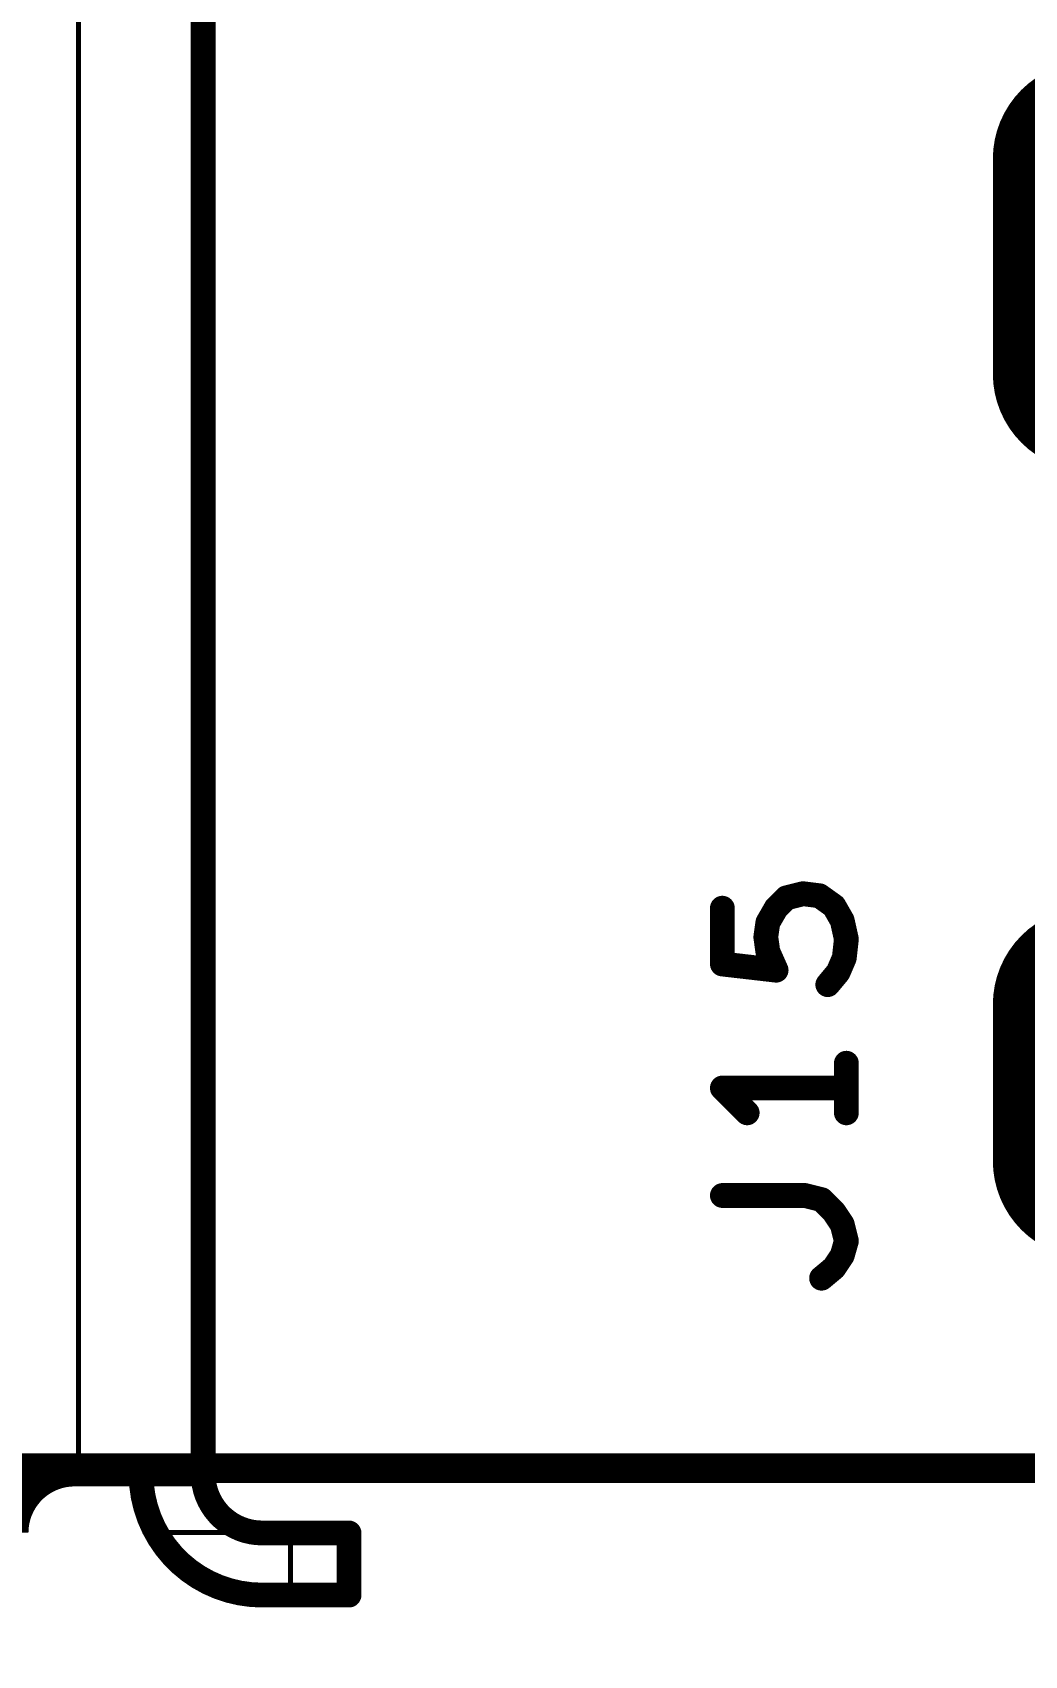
# Model space of a CAD drawing. Extents: x -13 to 102, y 0 to 99.
# Drawn here: x 16.67 to 21.75, y 9.54 to 17.85 of the extents above; entities that cross this region are included whole.
import ezdxf

# ---------------------------------------------------------------- set-up
doc = ezdxf.new("R2010")
doc.units = 0
doc.layers.get('0').update_dxf_attribs({"linetype": 'CONTINUOUS'})
doc.layers.get('DEFPOINTS').update_dxf_attribs({"linetype": 'CONTINUOUS'})
doc.layers.add('SILK_TOP_ART', color=251, linetype='CONTINUOUS')
doc.layers.add('SOLDER_TOP_ART', color=18, linetype='CONTINUOUS')
doc.layers.get('0').off()
doc.dimstyles.get("Standard").update_dxf_attribs({"dimtxt": 3, "dimasz": 3, "dimexe": 0.18, "dimexo": 0, "dimgap": 1.5, "dimtad": 0, "dimtih": 1, "dimtoh": 1, "dimzin": 0, "dimcen": 0.09, "dimazin": 3, "dimtfac": 1, "dimtofl": 0, "dimtmove": 0, "dimatfit": 3})

# ---------------------------------------------------------------- blocks, each defined once
blk = doc.blocks.new('ROUND_159')
at = {"const_width": 0.0635}
blk.add_lwpolyline([(-0.03175, 0, 1), (0.03175, 0, 1)], format="xyb", close=True, dxfattribs=at)
blk = doc.blocks.new('ROUND_16')
at = {"const_width": 0.0127}
blk.add_lwpolyline([(-0.00635, 0, 1), (0.00635, 0, 1)], format="xyb", close=True, dxfattribs=at)
blk = doc.blocks.new('OBLONG_334')
at = {"const_width": 1}
blk.add_lwpolyline([(0, 0.55), (0, -0.55)], dxfattribs=at)
at = {"const_width": 0.5}
for points in [[(-0.25, 0.55, 1), (0.25, 0.55, 1)], [(-0.25, -0.55, 1), (0.25, -0.55, 1)]]:
    blk.add_lwpolyline(points, format="xyb", close=True, dxfattribs=at)
blk = doc.blocks.new('OBLONG_335')
at = {"const_width": 1}
blk.add_lwpolyline([(0, 0.4), (0, -0.4)], dxfattribs=at)
at = {"const_width": 0.5}
for points in [[(-0.25, 0.4, 1), (0.25, 0.4, 1)], [(-0.25, -0.4, 1), (0.25, -0.4, 1)]]:
    blk.add_lwpolyline(points, format="xyb", close=True, dxfattribs=at)
blk = doc.blocks.new('*U174')
at = {"layer": 'SOLDER_TOP_ART', "color": 0, "linetype": 'CONTINUOUS'}
blk.add_text('88.00', height=3, dxfattribs=at).set_placement((39.7715, 0.6048))
blk = doc.blocks.new('*D168')
at = {"layer": 'DEFPOINTS', "color": 0, "linetype": 'CONTINUOUS'}
for p in [(1, 82.5381), (89, 61.9619), (89, 2.0792)]:
    blk.add_point(p, dxfattribs=at)
at = {"layer": 'SOLDER_TOP_ART', "color": 0, "linetype": 'CONTINUOUS'}
for p, q in [((1, 82.5381), (1, 1.8992)), ((89, 61.9619), (89, 1.8992)), ((4, 2.0792), (38.4413, 2.0792)), ((86, 2.0792), (51.5587, 2.0792))]:
    blk.add_line(p, q, dxfattribs=at)
for points in [[(4, 2.5792), (4, 1.5792), (1, 2.0792)], [(86, 2.5792), (86, 1.5792), (89, 2.0792)]]:
    blk.add_solid(points, dxfattribs=at)
at = {"layer": 'SOLDER_TOP_ART', "linetype": 'CONTINUOUS'}
blk.add_blockref('*U174', (0, 0), dxfattribs=at)

msp = doc.modelspace()

# ---------------------------------------------------------------- linework, layer by layer
at = {"layer": 'SILK_TOP_ART'}
for points, const_width in [([(16.9088, 23.8499), (16.9088, 10.4699)], 0.0254), ([(17.5468, 23.8499), (17.5468, 10.4699)], 0.127), ([(20.5338, 13.4197), (20.4809, 13.3667)], 0.127), ([(20.6185, 13.4408), (20.5338, 13.4197)], 0.127), ([(20.7031, 13.4303), (20.6185, 13.4408)], 0.127), ([(20.7772, 13.3773), (20.7031, 13.4303)], 0.127), ([(20.2057, 13.081), (20.2057, 13.3667)], 0.127), ([(20.4809, 13.3667), (20.4385, 13.2927)], 0.127), ([(20.8195, 13.3033), (20.7772, 13.3773)], 0.127), ([(20.4385, 13.2927), (20.428, 13.2186)], 0.127), ([(20.8407, 13.208), (20.8195, 13.3033)], 0.127), ([(20.428, 13.2186), (20.4385, 13.1445)], 0.127), ([(20.8301, 13.1127), (20.8407, 13.208)], 0.127), ([(20.4809, 13.0493), (20.2057, 13.081)], 0.127), ([(20.4385, 13.1445), (20.4809, 13.0493)], 0.127), ([(20.7984, 13.0387), (20.8301, 13.1127)], 0.127), ([(20.7455, 12.9752), (20.7984, 13.0387)], 0.127), ([(20.8407, 12.319), (20.8407, 12.573)], 0.127), ([(20.8407, 12.446), (20.2057, 12.446)], 0.127), ([(20.2057, 12.446), (20.3327, 12.319)], 0.127), ([(20.629, 11.8957), (20.2057, 11.8957)], 0.127), ([(20.7137, 11.8745), (20.629, 11.8957)], 0.127), ([(20.7772, 11.811), (20.7137, 11.8745)], 0.127), ([(20.8195, 11.7475), (20.7772, 11.811)], 0.127), ([(20.8407, 11.6628), (20.8195, 11.7475)], 0.127), ([(20.8195, 11.5887), (20.8407, 11.6628)], 0.127), ([(20.7772, 11.5253), (20.8195, 11.5887)], 0.127), ([(20.7137, 11.4723), (20.7772, 11.5253)], 0.127), ([(3, 10.5), (87, 10.5)], 0.1524), ([(4.4168, 10.4699), (17.5468, 10.4699)], 0.127), ([(17.8488, 10.1679), (18.2938, 10.1679)], 0.127), ([(18.2938, 10.1679), (18.2938, 9.8499)], 0.127), ([(17.8141, 10.1699), (17.3062, 10.1699)], 0.0254), ([(17.9938, 10.1679), (17.9938, 9.8499)], 0.0254), ([(17.8488, 9.8499), (18.2938, 9.8499)], 0.127)]:
    msp.add_lwpolyline(points, dxfattribs=dict(at, const_width=const_width))
at = {"layer": 'SILK_TOP_ART', "const_width": 0.127}
for points in [[(16.8888, 10.4699, 0.4142136), (16.5888, 10.1699)], [(17.2288, 10.4699, 0.4142136), (17.8488, 9.8499)], [(17.5468, 10.4699, 0.4142136), (17.8488, 10.1679)]]:
    msp.add_lwpolyline(points, format="xyb", dxfattribs=at)
at = {"layer": 'SOLDER_TOP_ART', "const_width": 0.1524}
msp.add_lwpolyline([(3, 10.5), (87, 10.5)], dxfattribs=at)

# ---------------------------------------------------------------- block references
at = {"layer": 'SILK_TOP_ART'}
for name, p in [('ROUND_159', (20.5338, 13.4197)), ('ROUND_159', (20.6185, 13.4408)), ('ROUND_159', (20.7031, 13.4303)), ('ROUND_159', (20.2057, 13.3667)), ('ROUND_159', (20.4809, 13.3667)), ('ROUND_159', (20.7772, 13.3773)), ('ROUND_159', (20.4385, 13.2927)), ('ROUND_159', (20.8195, 13.3033)), ('ROUND_159', (20.428, 13.2186)), ('ROUND_159', (20.8407, 13.208)), ('ROUND_159', (20.2057, 13.081)), ('ROUND_159', (20.4385, 13.1445)), ('ROUND_159', (20.8301, 13.1127)), ('ROUND_159', (20.4809, 13.0493)), ('ROUND_159', (20.7984, 13.0387)), ('ROUND_159', (20.7455, 12.9752)), ('ROUND_159', (20.8407, 12.573)), ('ROUND_159', (20.2057, 12.446)), ('ROUND_159', (20.8407, 12.446)), ('ROUND_159', (20.3327, 12.319)), ('ROUND_159', (20.8407, 12.319)), ('ROUND_159', (20.2057, 11.8957)), ('ROUND_159', (20.629, 11.8957)), ('ROUND_159', (20.7137, 11.8745)), ('ROUND_159', (20.7772, 11.811)), ('ROUND_159', (20.8195, 11.7475)), ('ROUND_159', (20.8407, 11.6628)), ('ROUND_159', (20.8195, 11.5887)), ('ROUND_159', (20.7772, 11.5253)), ('ROUND_159', (20.7137, 11.4723)), ('ROUND_159', (16.8888, 10.4699)), ('ROUND_16', (16.9088, 10.4699)), ('ROUND_159', (17.2288, 10.4699)), ('ROUND_159', (17.5468, 10.4699)), ('ROUND_159', (17.5468, 10.4699)), ('ROUND_159', (17.5468, 10.4699)), ('ROUND_159', (17.8488, 10.1679)), ('ROUND_159', (17.8488, 10.1679)), ('ROUND_159', (18.2938, 10.1679)), ('ROUND_159', (18.2938, 10.1679)), ('ROUND_16', (17.3062, 10.1699)), ('ROUND_16', (17.8141, 10.1699)), ('ROUND_16', (17.9938, 10.1679)), ('ROUND_159', (17.8488, 9.8499)), ('ROUND_159', (17.8488, 9.8499)), ('ROUND_159', (18.2938, 9.8499)), ('ROUND_159', (18.2938, 9.8499)), ('ROUND_16', (17.9938, 9.8499))]:
    msp.add_blockref(name, p, dxfattribs=at)
at = {"layer": 'SOLDER_TOP_ART'}
for name, p in [('OBLONG_334', (22.0907, 16.653)), ('OBLONG_335', (22.0907, 12.473))]:
    msp.add_blockref(name, p, dxfattribs=at)

# ---------------------------------------------------------------- dimensions: what is measured, and where the dimension line sits
at = {"layer": 'SOLDER_TOP_ART', "linetype": 'CONTINUOUS'}
dim = msp.add_linear_dim(base=(89, 2.079174), p1=(1, 82.5381), p2=(89, 61.9619), dimstyle='Standard', dxfattribs=at)
dim.commit()
dim.dimension.update_dxf_attribs({"geometry": '*D168', "text_midpoint": (45, 2.079174)})

doc.saveas('drawing.dxf')
